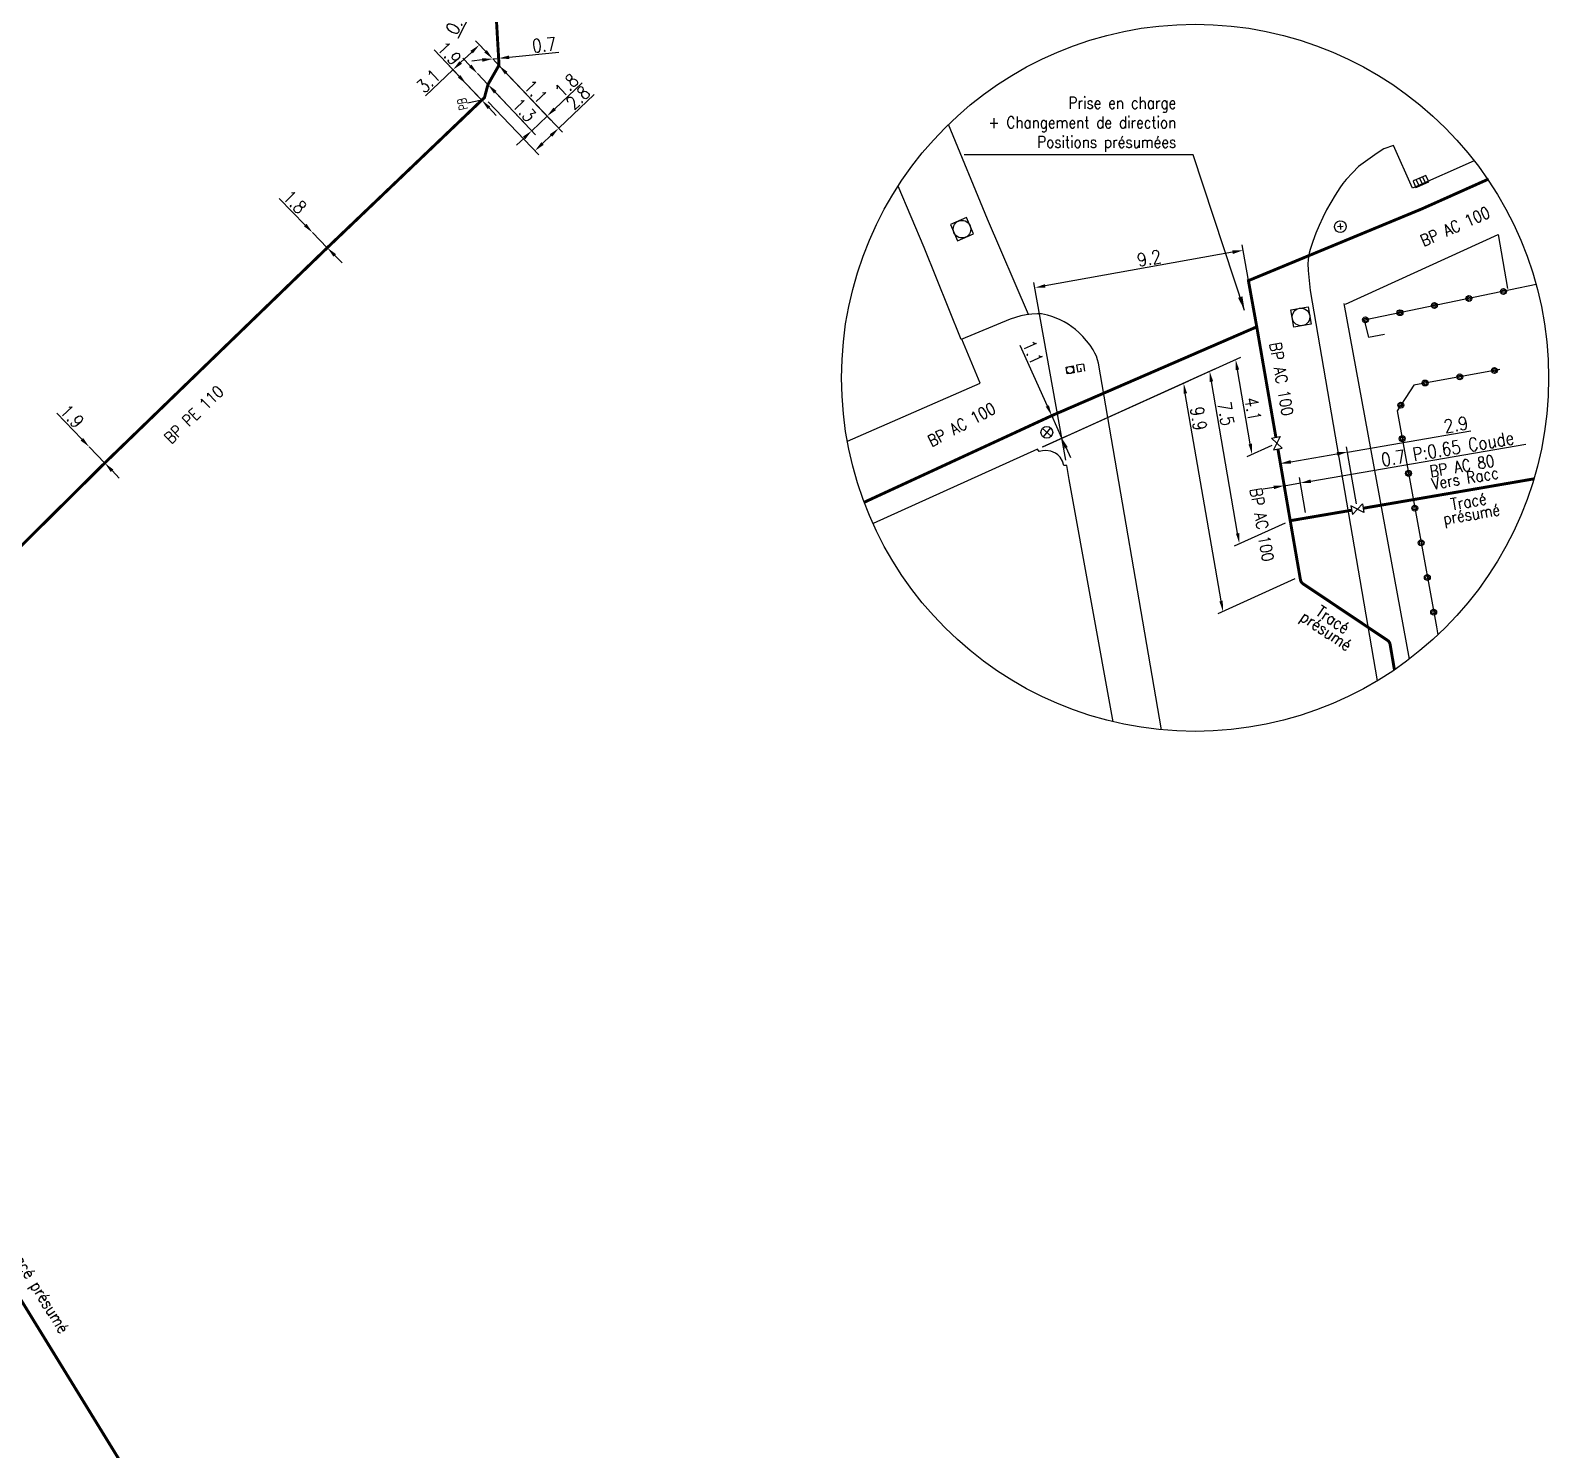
# Model space of a CAD drawing. Header units: millimetres. Extents: x 185000 to 186000, y 127990 to 129010.
# Drawn here: x 185651.7 to 185780.9, y 128510.6 to 128631.4 of the extents above; entities that cross this region are included whole.
import ezdxf
from ezdxf.enums import TextEntityAlignment as Align

# ---------------------------------------------------------------- set-up
doc = ezdxf.new("R2010")
doc.units = ezdxf.units.MM
doc.header["$PDMODE"] = 34
doc.linetypes.add('L_25_PE', pattern=[2000, 1000, 1000])
doc.layers.get('0').update_dxf_attribs({"linetype": 'CONTINUOUS'})
doc.layers.get('DEFPOINTS').update_dxf_attribs({"linetype": 'CONTINUOUS'})
for name, color, linetype in [('L_150', 1, 'CONTINUOUS'), ('L_340', 7, 'CONTINUOUS'), ('L_900', 7, 'CONTINUOUS')]:
    doc.layers.add(name, color=color, linetype=linetype)
doc.styles.add('G_ROMANS', font='ROMANS.SHX', dxfattribs={"width": 0.75})
doc.styles.get("Standard").update_dxf_attribs({"font": 'romans.shx', "width": 0.85})
doc.dimstyles.get("Standard").update_dxf_attribs({"dimtxt": 1.5, "dimasz": 1.2, "dimexe": 0.625, "dimexo": 0.625, "dimgap": 0.25, "dimtad": 1, "dimdec": 1, "dimzin": 0, "dimdsep": 46, "dimtxsty": 'Standard', "dimcen": -0.5, "dimadec": 0, "dimazin": 0, "dimtfac": 1, "dimtdec": 1, "dimtmove": 0, "dimatfit": 3, "dimfxl": 0, "dimtolj": 1, "dimtzin": 0, "dimarcsym": 0})

# ---------------------------------------------------------------- blocks, each defined once
blk = doc.blocks.new('*D919')
at = {"layer": 'DEFPOINTS', "color": 0, "linetype": 'Continuous', "transparency": 16777216}
for p in [(185691.04, 128628.96), (185690.63, 128626.78), (185695.66, 128624.09)]:
    blk.add_point(p, dxfattribs=at)
at = {"layer": 'L_150', "color": 0, "linetype": 'Continuous', "lineweight": -2, "transparency": 16777216}
for p, q in [((185691.37, 128628.62), (185695.98, 128623.75)), ((185696.31, 128624.71), (185698.65, 128626.93)), ((185690.96, 128626.44), (185694.68, 128622.51)), ((185694.36, 128622.85), (185695.66, 128624.09)), ((185693.7, 128622.23), (185693.05, 128621.61))]:
    blk.add_line(p, q, dxfattribs=at)
at = {"layer": 'L_150', "color": 0, "linetype": 'Continuous', "transparency": 16777216}
for points in [[(185696.21, 128624.82), (185696.42, 128624.6), (185695.66, 128624.09)], [(185693.6, 128622.34), (185693.81, 128622.13), (185694.36, 128622.85)]]:
    blk.add_solid(points, dxfattribs=at)
at = {"layer": 'L_150', "color": 0, "linetype": 'Continuous', "transparency": 16777216, "insert": (185697.32, 128626.7), "char_height": 1.125, "attachment_point": 5, "rotation": 43.5066}
blk.add_mtext('\\A1;1.8', dxfattribs=at)
blk = doc.blocks.new('*D920')
at = {"layer": 'DEFPOINTS', "color": 0, "linetype": 'Continuous', "transparency": 16777216}
for p in [(185691.05, 128628.95), (185690.33, 128625.66), (185696.65, 128623.06)]:
    blk.add_point(p, dxfattribs=at)
at = {"layer": 'L_150', "color": 0, "linetype": 'Continuous', "lineweight": -2, "transparency": 16777216}
for p, q in [((185691.38, 128628.61), (185696.97, 128622.72)), ((185696.65, 128623.06), (185699.68, 128625.94)), ((185690.65, 128625.32), (185694.95, 128620.8)), ((185695.28, 128621.76), (185695.99, 128622.44))]:
    blk.add_line(p, q, dxfattribs=at)
at = {"layer": 'L_150', "color": 0, "linetype": 'Continuous', "transparency": 16777216}
for points in [[(185695.89, 128622.55), (185696.1, 128622.33), (185696.65, 128623.06)], [(185695.17, 128621.87), (185695.38, 128621.65), (185694.63, 128621.14)]]:
    blk.add_solid(points, dxfattribs=at)
at = {"layer": 'L_150', "color": 0, "linetype": 'Continuous', "transparency": 16777216, "insert": (185698.3, 128625.66), "char_height": 1.125, "attachment_point": 5, "rotation": 43.5066}
blk.add_mtext('\\A1;2.8', dxfattribs=at)
blk = doc.blocks.new('*D921')
at = {"layer": 'DEFPOINTS', "color": 0, "linetype": 'Continuous', "transparency": 16777216}
for p in [(185689.74, 128627.72), (185689.74, 128627.72), (185690.63, 128626.78)]:
    blk.add_point(p, dxfattribs=at)
at = {"layer": 'L_150', "color": 0, "linetype": 'Continuous', "lineweight": -2, "transparency": 16777216}
for p, q in [((185689.12, 128628.37), (185688.5, 128629.02)), ((185689.74, 128627.72), (185690.63, 128626.78)), ((185691.25, 128626.12), (185693.94, 128623.29))]:
    blk.add_line(p, q, dxfattribs=at)
at = {"layer": 'L_150', "color": 0, "linetype": 'Continuous', "transparency": 16777216}
for points in [[(185689.23, 128628.47), (185689.01, 128628.27), (185689.74, 128627.72)], [(185691.36, 128626.23), (185691.14, 128626.02), (185690.63, 128626.78)]]:
    blk.add_solid(points, dxfattribs=at)
at = {"layer": 'L_150', "color": 0, "linetype": 'Continuous', "transparency": 16777216, "insert": (185693.71, 128624.62), "char_height": 1.125, "attachment_point": 5, "rotation": 313.5066}
blk.add_mtext('\\A1;1.3', dxfattribs=at)
blk = doc.blocks.new('*D924')
at = {"layer": 'DEFPOINTS', "color": 0, "linetype": 'Continuous', "transparency": 16777216}
for p in [(185690.28, 128635.09), (185690.28, 128635.09), (185690.42, 128635.35)]:
    blk.add_point(p, dxfattribs=at)
at = {"layer": 'L_150', "color": 0, "linetype": 'Continuous', "lineweight": -2, "transparency": 16777216}
for p, q in [((185690.82, 128636.16), (185691.23, 128636.96)), ((185690.42, 128635.35), (185690.28, 128635.09)), ((185689.88, 128634.28), (185688.07, 128630.69))]:
    blk.add_line(p, q, dxfattribs=at)
at = {"layer": 'L_150', "color": 0, "linetype": 'Continuous', "transparency": 16777216}
for points in [[(185690.69, 128636.23), (185690.96, 128636.09), (185690.42, 128635.35)], [(185689.74, 128634.35), (185690.01, 128634.22), (185690.28, 128635.09)]]:
    blk.add_solid(points, dxfattribs=at)
at = {"layer": 'L_150', "color": 0, "linetype": 'Continuous', "transparency": 16777216, "insert": (185687.93, 128632.09), "char_height": 1.125, "attachment_point": 5, "rotation": 63.2586}
blk.add_mtext('\\A1;0.3', dxfattribs=at)
blk = doc.blocks.new('*D85')
at = {"layer": 'DEFPOINTS', "color": 0, "linetype": 'Continuous', "transparency": 16777216}
for p in [(185691.04, 128628.96), (185691.04, 128628.96), (185691.56, 128628.41)]:
    blk.add_point(p, dxfattribs=at)
at = {"layer": 'L_150', "color": 0, "linetype": 'Continuous', "lineweight": -2, "transparency": 16777216}
for p, q in [((185690.42, 128629.61), (185689.8, 128630.26)), ((185691.04, 128628.96), (185691.56, 128628.41)), ((185692.18, 128627.76), (185694.84, 128624.96))]:
    blk.add_line(p, q, dxfattribs=at)
at = {"layer": 'L_150', "color": 0, "linetype": 'Continuous', "transparency": 16777216}
for points in [[(185690.53, 128629.71), (185690.32, 128629.51), (185691.04, 128628.96)], [(185692.29, 128627.86), (185692.07, 128627.65), (185691.56, 128628.41)]]:
    blk.add_solid(points, dxfattribs=at)
at = {"layer": 'L_150', "color": 0, "linetype": 'Continuous', "transparency": 16777216, "insert": (185694.7, 128626.19), "char_height": 1.125, "attachment_point": 5, "rotation": 313.5066}
blk.add_mtext('\\A1;1.1', dxfattribs=at)
blk = doc.blocks.new('*D86')
at = {"layer": 'DEFPOINTS', "color": 0, "linetype": 'Continuous', "transparency": 16777216}
for p in [(185691.04, 128628.96), (185691.04, 128628.96), (185691.54, 128629.01)]:
    blk.add_point(p, dxfattribs=at)
at = {"layer": 'L_150', "color": 0, "linetype": 'Continuous', "lineweight": -2, "transparency": 16777216}
for p, q in [((185692.44, 128629.1), (185696.67, 128629.53)), ((185690.15, 128628.87), (185689.25, 128628.78)), ((185691.04, 128628.96), (185691.54, 128629.01))]:
    blk.add_line(p, q, dxfattribs=at)
at = {"layer": 'L_150', "color": 0, "linetype": 'Continuous', "transparency": 16777216}
for points in [[(185692.42, 128629.25), (185692.45, 128628.95), (185691.54, 128629.01)], [(185690.13, 128629.02), (185690.16, 128628.72), (185691.04, 128628.96)]]:
    blk.add_solid(points, dxfattribs=at)
at = {"layer": 'L_150', "color": 0, "linetype": 'Continuous', "transparency": 16777216, "insert": (185695.41, 128630.16), "char_height": 1.125, "attachment_point": 5, "rotation": 5.8151}
blk.add_mtext('\\A1;0.7', dxfattribs=at)
blk = doc.blocks.new('*D134')
at = {"layer": 'DEFPOINTS', "color": 0, "linetype": 'Continuous', "transparency": 16777216}
for p in [(185656.69, 128595.94), (185656.69, 128595.94), (185658.01, 128594.57)]:
    blk.add_point(p, dxfattribs=at)
at = {"layer": 'L_150', "color": 0, "linetype": 'Continuous', "lineweight": -2, "transparency": 16777216}
for p, q in [((185656.07, 128596.59), (185653.93, 128598.82)), ((185658.01, 128594.57), (185656.69, 128595.94)), ((185658.63, 128593.92), (185659.25, 128593.27))]:
    blk.add_line(p, q, dxfattribs=at)
at = {"layer": 'L_150', "color": 0, "linetype": 'Continuous', "transparency": 16777216}
for points in [[(185656.18, 128596.69), (185655.96, 128596.48), (185656.69, 128595.94)], [(185658.74, 128594.02), (185658.52, 128593.81), (185658.01, 128594.57)]]:
    blk.add_solid(points, dxfattribs=at)
at = {"layer": 'L_150', "color": 0, "linetype": 'Continuous', "transparency": 16777216, "insert": (185655.23, 128598.55), "char_height": 1.125, "attachment_point": 5, "rotation": 313.7997}
blk.add_mtext('\\A1;1.9', dxfattribs=at)
blk = doc.blocks.new('*D135')
at = {"layer": 'DEFPOINTS', "color": 0, "linetype": 'Continuous', "transparency": 16777216}
for p in [(185675.7, 128614.18), (185675.7, 128614.18), (185676.95, 128612.89)]:
    blk.add_point(p, dxfattribs=at)
at = {"layer": 'L_150', "color": 0, "linetype": 'Continuous', "lineweight": -2, "transparency": 16777216}
for p, q in [((185675.07, 128614.82), (185672.87, 128617.07)), ((185676.95, 128612.89), (185675.7, 128614.18)), ((185677.58, 128612.25), (185678.21, 128611.61))]:
    blk.add_line(p, q, dxfattribs=at)
at = {"layer": 'L_150', "color": 0, "linetype": 'Continuous', "transparency": 16777216}
for points in [[(185675.18, 128614.93), (185674.96, 128614.72), (185675.7, 128614.18)], [(185677.69, 128612.35), (185677.48, 128612.14), (185676.95, 128612.89)]]:
    blk.add_solid(points, dxfattribs=at)
at = {"layer": 'L_150', "color": 0, "linetype": 'Continuous', "transparency": 16777216, "insert": (185674.19, 128616.79), "char_height": 1.125, "attachment_point": 5, "rotation": 314.3408}
blk.add_mtext('\\A1;1.8', dxfattribs=at)
blk = doc.blocks.new('*D136')
at = {"layer": 'DEFPOINTS', "color": 0, "linetype": 'Continuous', "transparency": 16777216}
for p in [(185689.9, 128630.16), (185691.04, 128628.96), (185690.1, 128625.45)]:
    blk.add_point(p, dxfattribs=at)
at = {"layer": 'L_340', "color": 0, "linetype": 'Continuous', "lineweight": -2, "transparency": 16777216}
for p, q in [((185689.25, 128629.54), (185688.3, 128628.65)), ((185690.72, 128629.3), (185689.58, 128630.5)), ((185687.65, 128628.03), (185685.31, 128625.81)), ((185689.78, 128625.79), (185687.33, 128628.37))]:
    blk.add_line(p, q, dxfattribs=at)
at = {"layer": 'L_340', "color": 0, "linetype": 'Continuous', "transparency": 16777216}
for points in [[(185689.14, 128629.65), (185689.35, 128629.44), (185689.9, 128630.16)], [(185688.2, 128628.76), (185688.41, 128628.54), (185687.65, 128628.03)]]:
    blk.add_solid(points, dxfattribs=at)
at = {"layer": 'L_340', "color": 0, "linetype": 'Continuous', "transparency": 16777216, "insert": (185685.56, 128627.08), "char_height": 1.125, "attachment_point": 5, "rotation": 43.5066}
blk.add_mtext('\\A1;3.1', dxfattribs=at)
blk = doc.blocks.new('*D137')
at = {"layer": 'DEFPOINTS', "color": 0, "linetype": 'Continuous', "transparency": 16777216}
for p in [(185688.8, 128626.82), (185688.8, 128626.82), (185690.1, 128625.45)]:
    blk.add_point(p, dxfattribs=at)
at = {"layer": 'L_340', "color": 0, "linetype": 'Continuous', "lineweight": -2, "transparency": 16777216}
for p, q in [((185688.18, 128627.48), (185686.04, 128629.72)), ((185690.1, 128625.45), (185688.8, 128626.82)), ((185688.46, 128626.5), (185688.46, 128626.5)), ((185690.72, 128624.79), (185691.34, 128624.14))]:
    blk.add_line(p, q, dxfattribs=at)
at = {"layer": 'L_340', "color": 0, "linetype": 'Continuous', "transparency": 16777216}
for points in [[(185688.28, 128627.58), (185688.07, 128627.37), (185688.8, 128626.82)], [(185690.83, 128624.9), (185690.61, 128624.69), (185690.1, 128625.45)]]:
    blk.add_solid(points, dxfattribs=at)
at = {"layer": 'L_340', "color": 0, "linetype": 'Continuous', "transparency": 16777216, "insert": (185687.34, 128629.44), "char_height": 1.125, "attachment_point": 5, "rotation": 313.5066}
blk.add_mtext('\\A1;1.9', dxfattribs=at)
blk = doc.blocks.new('L_340_13')
at = {"color": 0, "linetype": 'Continuous', "flags": 128}
blk.add_lwpolyline([(0, 0), (0, 1.25)], dxfattribs=at)
at = {"color": 0, "linetype": 'Continuous', "style": 'G_ROMANS', "width": 0.75}
blk.add_text('PB', height=0.75, dxfattribs=at).set_placement((0, 1.66), align=Align.MIDDLE)
at = {"color": 0, "linetype": 'Continuous', "width": 0.75, "flags": 3}
for tag, p in [('DEF_LEG', (0, -10)), ('DEF_COUP', (0, -12.5)), ('DEF_TYPE', (0, -15))]:
    blk.add_attdef(tag, text='', height=1.2, dxfattribs=at).set_placement(p, align=Align.MIDDLE)
blk = doc.blocks.new('L_300_09')
at = {"color": 0, "linetype": 'Continuous', "flags": 128}
blk.add_lwpolyline([(0.5, -0.38), (-0.5, 0.38), (-0.5, -0.38), (0.5, 0.38), (0.5, -0.38)], dxfattribs=at)
at = {"color": 0, "linetype": 'Continuous', "width": 0.75}
blk.add_attdef('NUM', text='', height=1, dxfattribs=at).set_placement((0, 1.69), align=Align.MIDDLE_CENTER)
at = {"color": 0, "linetype": 'Continuous', "width": 0.75, "flags": 3}
for tag, p in [('DEF_LEG', (0, -5)), ('DEF_COUP', (0, -7.5)), ('DEF_TYPE', (0, -10))]:
    blk.add_attdef(tag, text='', height=1.2, dxfattribs=at).set_placement(p, align=Align.MIDDLE)
blk = doc.blocks.new('t322o')
at = {"color": 0, "linetype": 'Continuous'}
for radius in [0.25, 0.15]:
    blk.add_circle((0, 0), radius, dxfattribs=at)
blk = doc.blocks.new('*D1401')
at = {"layer": 'DEFPOINTS', "color": 0, "linetype": 'Continuous', "transparency": 16777216}
for p in [(185738.62, 128598.6), (185737.41, 128595.75), (185739.48, 128596.68)]:
    blk.add_point(p, dxfattribs=at)
at = {"layer": 'L_900', "color": 0, "linetype": 'Continuous', "lineweight": -2, "transparency": 16777216}
for p, q in [((185738.25, 128599.42), (185735.92, 128604.58)), ((185739.48, 128596.68), (185738.62, 128598.6)), ((185737.84, 128595.94), (185739.91, 128596.88)), ((185739.85, 128595.86), (185740.22, 128595.04))]:
    blk.add_line(p, q, dxfattribs=at)
at = {"layer": 'L_900', "color": 0, "linetype": 'Continuous', "transparency": 16777216}
for points in [[(185738.38, 128599.48), (185738.11, 128599.36), (185738.62, 128598.6)], [(185739.98, 128595.92), (185739.71, 128595.8), (185739.48, 128596.68)]]:
    blk.add_solid(points, dxfattribs=at)
at = {"layer": 'L_900', "color": 0, "linetype": 'Continuous', "transparency": 16777216, "insert": (185737.01, 128603.99), "char_height": 1.125, "attachment_point": 5, "rotation": 294.2421}
blk.add_mtext('\\A1;1.1', dxfattribs=at)
blk = doc.blocks.new('*D1402')
at = {"layer": 'DEFPOINTS', "color": 0, "linetype": 'Continuous', "transparency": 16777216}
for p in [(185752.06, 128602.38), (185737.41, 128595.75), (185758.92, 128589.66)]:
    blk.add_point(p, dxfattribs=at)
at = {"layer": 'L_900', "color": 0, "linetype": 'Continuous', "lineweight": -2, "transparency": 16777216}
for p, q in [((185737.85, 128595.95), (185752.5, 128602.58)), ((185754.44, 128588.59), (185752.22, 128601.5)), ((185758.48, 128589.46), (185754.15, 128587.5))]:
    blk.add_line(p, q, dxfattribs=at)
at = {"layer": 'L_900', "color": 0, "linetype": 'Continuous', "transparency": 16777216}
for points in [[(185752.36, 128601.52), (185752.07, 128601.47), (185752.06, 128602.38)], [(185754.59, 128588.61), (185754.3, 128588.56), (185754.6, 128587.7)]]:
    blk.add_solid(points, dxfattribs=at)
at = {"layer": 'L_900', "color": 0, "linetype": 'Continuous', "transparency": 16777216, "insert": (185753.45, 128598.75), "char_height": 1.125, "attachment_point": 5, "rotation": 279.7889}
blk.add_mtext('\\A1;7.5', dxfattribs=at)
blk = doc.blocks.new('*D1403')
at = {"layer": 'DEFPOINTS', "color": 0, "linetype": 'Continuous', "transparency": 16777216}
for p in [(185754.27, 128603.38), (185737.41, 128595.75), (185757.78, 128596.26)]:
    blk.add_point(p, dxfattribs=at)
at = {"layer": 'L_900', "color": 0, "linetype": 'Continuous', "lineweight": -2, "transparency": 16777216}
for p, q in [((185737.85, 128595.95), (185754.71, 128603.58)), ((185755.51, 128596.19), (185754.43, 128602.5)), ((185757.34, 128596.06), (185755.23, 128595.1))]:
    blk.add_line(p, q, dxfattribs=at)
at = {"layer": 'L_900', "color": 0, "linetype": 'Continuous', "transparency": 16777216}
for points in [[(185754.57, 128602.52), (185754.28, 128602.47), (185754.27, 128603.38)], [(185755.66, 128596.22), (185755.37, 128596.16), (185755.67, 128595.3)]]:
    blk.add_solid(points, dxfattribs=at)
at = {"layer": 'L_900', "color": 0, "linetype": 'Continuous', "transparency": 16777216, "insert": (185755.76, 128599.15), "char_height": 1.125, "attachment_point": 5, "rotation": 279.7889}
blk.add_mtext('\\A1;4.1', dxfattribs=at)
blk = doc.blocks.new('*D1404')
at = {"layer": 'DEFPOINTS', "color": 0, "linetype": 'Continuous', "transparency": 16777216}
for p in [(185749.84, 128601.37), (185737.41, 128595.75), (185759.74, 128584.91)]:
    blk.add_point(p, dxfattribs=at)
at = {"layer": 'L_900', "color": 0, "linetype": 'Continuous', "lineweight": -2, "transparency": 16777216}
for p, q in [((185737.85, 128595.95), (185750.28, 128601.57)), ((185753.03, 128582.83), (185749.99, 128600.49)), ((185759.3, 128584.71), (185752.75, 128581.74))]:
    blk.add_line(p, q, dxfattribs=at)
at = {"layer": 'L_900', "color": 0, "linetype": 'Continuous', "transparency": 16777216}
for points in [[(185750.14, 128600.51), (185749.84, 128600.46), (185749.84, 128601.37)], [(185753.18, 128582.85), (185752.89, 128582.8), (185753.19, 128581.94)]]:
    blk.add_solid(points, dxfattribs=at)
at = {"layer": 'L_900', "color": 0, "linetype": 'Continuous', "transparency": 16777216, "insert": (185751.12, 128598.35), "char_height": 1.125, "attachment_point": 5, "rotation": 279.7889}
blk.add_mtext('\\A1;9.9', dxfattribs=at)
blk = doc.blocks.new('*D1405')
at = {"layer": 'DEFPOINTS', "color": 0, "linetype": 'Continuous', "transparency": 16777216}
for p in [(185758.07, 128594.52), (185764.64, 128590.64), (185758.92, 128589.66)]:
    blk.add_point(p, dxfattribs=at)
at = {"layer": 'L_900', "color": 0, "linetype": 'Continuous', "lineweight": -2, "transparency": 16777216}
for p, q in [((185763.79, 128595.5), (185774.3, 128597.3)), ((185764.56, 128591.1), (185763.71, 128595.96)), ((185758.84, 128590.12), (185757.99, 128594.98)), ((185758.96, 128594.67), (185762.9, 128595.35))]:
    blk.add_line(p, q, dxfattribs=at)
at = {"layer": 'L_900', "color": 0, "linetype": 'Continuous', "transparency": 16777216}
for points in [[(185758.94, 128594.82), (185758.99, 128594.52), (185758.07, 128594.52)], [(185762.88, 128595.5), (185762.93, 128595.2), (185763.79, 128595.5)]]:
    blk.add_solid(points, dxfattribs=at)
at = {"layer": 'L_900', "color": 0, "linetype": 'Continuous', "transparency": 16777216, "insert": (185773.02, 128597.84), "char_height": 1.125, "attachment_point": 5, "rotation": 9.7338}
blk.add_mtext('\\A1;2.9', dxfattribs=at)
blk = doc.blocks.new('*D1406')
at = {"layer": 'DEFPOINTS', "color": 0, "linetype": 'Continuous', "transparency": 16777216}
for p in [(185758.4, 128592.64), (185758.92, 128589.66), (185760.3, 128589.89)]:
    blk.add_point(p, dxfattribs=at)
at = {"layer": 'L_900', "color": 0, "linetype": 'Continuous', "lineweight": -2, "transparency": 16777216}
for p, q in [((185760.67, 128593.03), (185778.97, 128596.17)), ((185758.84, 128590.12), (185758.32, 128593.1)), ((185760.22, 128590.36), (185759.7, 128593.34)), ((185757.51, 128592.49), (185756.63, 128592.33)), ((185758.4, 128592.64), (185759.78, 128592.87))]:
    blk.add_line(p, q, dxfattribs=at)
at = {"layer": 'L_900', "color": 0, "linetype": 'Continuous', "transparency": 16777216}
for points in [[(185760.64, 128593.17), (185760.69, 128592.88), (185759.78, 128592.87)], [(185757.49, 128592.63), (185757.54, 128592.34), (185758.4, 128592.64)]]:
    blk.add_solid(points, dxfattribs=at)
at = {"layer": 'L_900', "color": 0, "linetype": 'Continuous', "transparency": 16777216, "insert": (185772.31, 128595.78), "char_height": 1.125, "attachment_point": 5, "rotation": 9.7338}
blk.add_mtext('\\A1;0.7 P:0.65 Coude', dxfattribs=at)
blk = doc.blocks.new('*D2459')
at = {"layer": 'DEFPOINTS', "color": 0, "linetype": 'Continuous', "transparency": 16777216}
for p in [(185737.17, 128609.48), (185756.07, 128606.16), (185739.9, 128594.36)]:
    blk.add_point(p, dxfattribs=at)
at = {"layer": 'L_900', "color": 0, "linetype": 'Continuous', "lineweight": -2, "transparency": 16777216}
for p, q in [((185754.01, 128612.51), (185738.06, 128609.64)), ((185755.99, 128606.62), (185754.82, 128613.13)), ((185739.81, 128594.82), (185737.09, 128609.94))]:
    blk.add_line(p, q, dxfattribs=at)
at = {"layer": 'L_900', "color": 0, "linetype": 'Continuous', "transparency": 16777216}
for points in [[(185753.99, 128612.66), (185754.04, 128612.36), (185754.9, 128612.67)], [(185738.03, 128609.79), (185738.09, 128609.49), (185737.17, 128609.48)]]:
    blk.add_solid(points, dxfattribs=at)
at = {"layer": 'L_900', "color": 0, "linetype": 'Continuous', "transparency": 16777216, "insert": (185746.91, 128612), "char_height": 1.125, "attachment_point": 5, "rotation": 10.2141}
blk.add_mtext('\\A1;9.2', dxfattribs=at)

msp = doc.modelspace()

# ---------------------------------------------------------------- linework, layer by layer
at = {"layer": 'L_150', "linetype": 'L_25_PE', "const_width": 0.25, "flags": 128}
msp.add_lwpolyline([(185564.87, 128606.57), (185565.52, 128604.62), (185565.88, 128603.5), (185567.15, 128602.83), (185570.32, 128601.13), (185571.08, 128599.59), (185574.08, 128597.99), (185585.42, 128591.86), (185591.29, 128588.84), (185602.01, 128582.95), (185612.1, 128578.09), (185620.4, 128573.67), (185628.66, 128569.27, 0.252128), (185630.87, 128569.28), (185632.88, 128570.63), (185635.23, 128572.88), (185636.14, 128573.39), (185636.14, 128573.39), (185638.58, 128575.91), (185642.28, 128579.33), (185642.28, 128579.33), (185647.07, 128583.72), (185658.01, 128594.57), (185676.95, 128612.89), (185690.1, 128625.45), (185690.33, 128625.66), (185690.63, 128626.78), (185691.56, 128628.41), (185691.54, 128629.01), (185691.36, 128632.09), (185690.58, 128635.13), (185690.42, 128635.35), (185689.1, 128636.14), (185685.67, 128638.17), (185680.44, 128640.79), (185675.62, 128643.23), (185670.47, 128645.28), (185665.29, 128647.95), (185662.48, 128649.55), (185659.58, 128650.96), (185652.23, 128654.78), (185647.23, 128657.35), (185642.42, 128659.95), (185636.98, 128662.88), (185625.24, 128668.91), (185618.45, 128672.67), (185615.03, 128674.47), (185610.93, 128676.51), (185605.86, 128674.83), (185600.58, 128673.82), (185600.58, 128673.82), (185598.85, 128672.49), (185597.59, 128670.04), (185594.6, 128664.22), (185592.3, 128659.82), (185589.92, 128655.26), (185586.18, 128647.74), (185582.74, 128641.2), (185579.21, 128634.23), (185575.73, 128627.33), (185572.04, 128620.56), (185568.61, 128613.75), (185566.1, 128608.96), (185564.87, 128606.57)], format="xyb", dxfattribs=at)
at = {"layer": 'L_150', "linetype": 'L_25_PE', "flags": 128}
msp.add_lwpolyline([(185628.14, 128550.46, 0.25, 0.25, 0), (185629.95, 128549.01, 0.25, 0.25, 0), (185632.83, 128546.52, 0.25, 0.25, 0), (185634.06, 128545.93, 0.25, 0.25, 0), (185635.84, 128545.08, 0.25, 0.25, 0), (185637.01, 128544.18, 0.25, 0.25, 0), (185637.93, 128543.14, 0.25, 0.25, 0), (185640.46, 128540.29, 0.25, 0.25, 0), (185659.21, 128509.8, 0.25, 0.25, 0), (185670.19, 128493.52, 0.25, 0.25, 0), (185686.5, 128467.97, 0.25, 0.25, 0), (185686.83, 128467.72, 0.25, 0.25, 0), (185687.1, 128467.35, 0.25, 0.25, 0), (185690.93, 128462.02, 0.25, 0.25, 0), (185699.88, 128448.77, 0.25, 0.25, 0), (185704.31, 128443.73, 0.25, 0.25, 0), (185704.31, 128443.73, 0.25, 0.25, 0), (185705.55, 128442.23, 0.25, 0.25, 0), (185708.26, 128438.95, 0.25, 0.25, 0), (185709.51, 128437.43, 0.25, 0.25, 0), (185711.41, 128435.13, 0.25, 0.25, 0), (185711.41, 128435.13, 0.25, 0.25, 0), (185711.41, 128435.13, 0, 0, 0)], format="xyseb", dxfattribs=at)
at = {"layer": 'L_900', "color": 252}
for p, q in [((185770.19, 128618.93), (185770.44, 128618.38)), ((185769.65, 128618.68), (185769.89, 128618.13)), ((185769.92, 128618.8), (185770.17, 128618.26)), ((185763.43, 128614.71), (185762.93, 128614.67)), ((185763.16, 128614.94), (185763.2, 128614.44)), ((185741.31, 128602.99), (185740.72, 128602.89)), ((185740.72, 128602.89), (185740.83, 128602.3)), ((185741.12, 128602.35), (185740.83, 128602.3)), ((185741.07, 128602.65), (185741.12, 128602.35)), ((185741.31, 128602.99), (185741.42, 128602.4))]:
    msp.add_line(p, q, dxfattribs=at)
for points in [[(185736.65, 128607.21), (185733.15, 128615.33), (185729.83, 128623.37)], [(185774.58, 128620.29), (185769.32, 128617.95), (185767.7, 128621.58), (185767.7, 128621.58), (185767.7, 128621.58), (185767.7, 128621.58), (185767.7, 128621.58), (185766.89, 128621.32), (185766.33, 128620.95), (185764.74, 128619.81), (185764.74, 128619.81), (185764.21, 128619.27), (185763.69, 128618.71), (185763.4, 128618.36), (185763.14, 128617.99), (185762.74, 128617.37), (185762.37, 128616.75), (185762.02, 128616.11), (185761.7, 128615.46), (185761.39, 128614.79), (185761.11, 128614.12), (185760.85, 128613.43), (185760.62, 128612.74), (185760.54, 128612.44), (185760.48, 128612.14), (185760.44, 128611.84), (185760.43, 128611.54), (185760.45, 128610.96), (185760.49, 128610.38), (185760.55, 128609.81), (185760.63, 128609.24), (185766.33, 128576.03)], [(185730.92, 128605.09), (185727.75, 128612.92), (185725.55, 128618.14)], [(185763.62, 128608.08), (185776.63, 128614.02), (185777.42, 128609.41)], [(185779.85, 128609.76), (185777.68, 128609.3), (185765.2, 128606.74), (185765.59, 128605.28), (185766.94, 128605.54)], [(185747.97, 128571.87), (185742.59, 128603.06), (185742.52, 128603.36), (185742.43, 128603.65), (185742.3, 128603.93), (185742.15, 128604.2), (185741.88, 128604.59), (185741.59, 128604.97), (185741.27, 128605.33), (185740.93, 128605.67), (185740.64, 128605.93), (185740.34, 128606.16), (185740.02, 128606.38), (185739.69, 128606.58), (185739.35, 128606.76), (185739, 128606.91), (185738.64, 128607.05), (185738.27, 128607.16), (185737.75, 128607.26), (185737.4, 128607.27), (185736.92, 128607.25), (185736.45, 128607.19), (185735.99, 128607.09), (185735.53, 128606.96), (185735.09, 128606.8), (185730.92, 128605.09)], [(185769.07, 128577.89), (185763.5, 128608.14)], [(185721.22, 128596.44), (185732.54, 128601.37), (185730.98, 128605.12)], [(185776.75, 128602.53), (185769.45, 128601.2), (185768.02, 128599.01), (185771.36, 128580.63), (185771.48, 128579.94)], [(185743.86, 128572.55), (185740.11, 128593.18), (185739.9, 128594.36), (185739.66, 128594.36), (185739.54, 128594.74), (185739.33, 128595.07), (185739.15, 128595.26), (185738.93, 128595.41), (185738.54, 128595.57), (185738.12, 128595.64), (185737.84, 128595.62), (185737.56, 128595.56), (185737.41, 128595.75), (185723.41, 128589.41)]]:
    msp.add_lwpolyline(points, dxfattribs=at)
for points in [[(185769.71, 128618.05), (185770.71, 128618.5), (185770.47, 128619.05), (185769.46, 128618.6), (185769.37, 128618.56), (185769.62, 128618.01)], [(185731.96, 128614.08), (185731.37, 128615.46), (185729.99, 128614.86), (185730.59, 128613.48)], [(185759.23, 128606.14), (185758.98, 128607.61), (185760.46, 128607.87), (185760.71, 128606.39)], [(185739.84, 128602.74), (185740.43, 128602.84), (185740.53, 128602.25), (185739.94, 128602.15)]]:
    msp.add_lwpolyline(points, close=True, dxfattribs=at)
at = {"layer": 'L_900', "color": 1, "linetype": 'Continuous', "ltscale": 0.5, "const_width": 0.25, "flags": 128}
for points in [[(185775.81, 128618.74), (185770.13, 128616.2), (185755.36, 128610.09), (185755.36, 128610.09), (185756.07, 128606.16), (185756.07, 128606.16), (185757.7, 128596.75)], [(185722.66, 128591.23), (185738.62, 128598.6), (185742.3, 128600.19), (185756.07, 128606.16)]]:
    msp.add_lwpolyline(points, dxfattribs=at)
at = {"layer": 'L_900', "color": 252, "linetype": 'Continuous', "flags": 128}
for points in [[(185737.82, 128597.5), (185738.58, 128596.86)], [(185738.52, 128597.56), (185737.88, 128596.8)]]:
    msp.add_lwpolyline(points, dxfattribs=at)
at = {"layer": 'L_900', "color": 1, "linetype": 'Continuous', "ltscale": 0.5, "const_width": 0.25, "flags": 128}
msp.add_lwpolyline([(185757.87, 128595.77), (185758.92, 128589.66), (185759.74, 128584.91), (185759.79, 128584.63, 0.205233), (185760, 128584.3), (185760.24, 128584.14), (185767.21, 128579.47, -0.205629), (185767.42, 128579.14), (185767.79, 128576.97)], format="xyb", dxfattribs=at)
at = {"layer": 'L_900', "linetype": 'Continuous', "ltscale": 0.5, "const_width": 0.25, "flags": 128}
for points in [[(185765.13, 128590.72), (185779.66, 128593.22)], [(185758.92, 128589.66), (185764.14, 128590.55)]]:
    msp.add_lwpolyline(points, dxfattribs=at)
at = {"layer": 'L_900'}
msp.add_circle((185750.82, 128601.82), 30.09, dxfattribs=at)
at = {"layer": 'L_900', "color": 252, "linetype": 'Continuous'}
msp.add_circle((185738.2, 128597.18), 0.5, dxfattribs=at)
at = {"layer": 'L_900', "color": 252}
for centre, major_axis in [((185730.98, 128614.47), (-0.697, 0.276)), ((185763.18, 128614.69), (0.322, 0.382)), ((185759.84, 128607), (0.433, 0.612)), ((185740.18, 128602.49), (0.173, 0.245))]:
    msp.add_ellipse(centre, major_axis=major_axis, ratio=1, start_param=3.926991, end_param=10.210176, dxfattribs=at)

# ---------------------------------------------------------------- block references
at = {"layer": 'L_340', "rotation": 101.7726893129678}
msp.add_blockref('L_340_13', (185690.1, 128625.45), dxfattribs=at)
at = {"layer": 'L_900', "color": 252}
for p, rotation in [((185774.13, 128608.57), 191.6035548831829), ((185777.07, 128609.17), 191.6035548831829), ((185768.26, 128607.36), 191.6035548831829), ((185771.19, 128607.97), 191.6035548831829), ((185765.32, 128606.76), 191.6035548831829), ((185773.35, 128601.91), 190.298604143939), ((185776.3, 128602.45), 190.298604143939), ((185770.4, 128601.38), 190.298604143939), ((185768.34, 128599.5), 236.8578619149592), ((185768.45, 128596.64), 280.2986041438818), ((185768.99, 128593.69), 280.2986041438818), ((185769.52, 128590.73), 280.2986041438818), ((185770.06, 128587.78), 280.2986041438818), ((185770.59, 128584.83), 280.2986041438818), ((185771.13, 128581.88), 280.2986041438818)]:
    msp.add_blockref('t322o', p, dxfattribs=dict(at, rotation=rotation))
at = {"layer": 'L_900', "ltscale": 0.5}
for p, rotation in [((185757.78, 128596.26), 99.73581100553818), ((185764.64, 128590.64), 9.73375397152878)]:
    msp.add_blockref('L_300_09', p, dxfattribs=dict(at, rotation=rotation))

# ---------------------------------------------------------------- texts
at = {"layer": 'L_150', "linetype": 'Continuous', "width": 0.85}
for s, rotation, p in [('BP PE 110', 43.9423, (185665.6, 128598.69)), ('BP PE 110 Tracé présumé', 301.589, (185650.43, 128527.14))]:
    msp.add_text(s, height=1, rotation=rotation, dxfattribs=at).set_placement(p, align=Align.MIDDLE)
at = {"layer": 'L_900', "color": 1, "linetype": 'Continuous', "width": 0.85}
for s, rotation, p in [('BP AC 100', 24.0287, (185772.96, 128614.7)), ('BP AC 100', 279.7889, (185758.18, 128601.72)), ('BP AC 100', 28.1344, (185730.95, 128597.84)), ('BP AC 100', 279.7889, (185756.52, 128589.32)), ('présumé', 326.1806, (185761.88, 128580.15)), ('Tracé', 326.1806, (185762.55, 128581.25))]:
    msp.add_text(s, height=1, rotation=rotation, dxfattribs=at).set_placement(p, align=Align.MIDDLE)
at = {"layer": 'L_900', "linetype": 'Continuous', "width": 0.85}
for s, p in [('BP AC 80', (185773.54, 128594.31)), ('Vers Racc', (185773.8, 128593.28)), ('Tracé', (185774.1, 128591.3)), ('présumé', (185774.38, 128590.06))]:
    msp.add_text(s, height=1, rotation=9.7338, dxfattribs=at).set_placement(p, align=Align.MIDDLE)
at = {"layer": 'L_900', "color": 1, "linetype": 'Continuous', "insert": (185749.22, 128623.39), "char_height": 1, "attachment_point": 6}
msp.add_mtext('Prise en charge\\P+ Changement de direction\\PPositions présumées', dxfattribs=at)

# ---------------------------------------------------------------- dimensions: what is measured, and where the dimension line sits
at = {"layer": 'L_150', "linetype": 'Continuous'}
for base, p1, p2, angle, picture, middle in [((185690.28, 128635.09), (185690.42, 128635.35), (185690.28, 128635.09), 63.2586, '*D924', (185688.6, 128631.75)), ((185689.74, 128627.72), (185690.63, 128626.78), (185689.74, 128627.72), 313.5066, '*D921', (185693.17, 128624.11)), ((185696.65, 128623.06), (185690.33, 128625.66), (185691.05, 128628.95), 223.5066, '*D920', (185698.82, 128625.12)), ((185695.66, 128624.09), (185690.63, 128626.78), (185691.04, 128628.96), 223.5066, '*D919', (185697.83, 128626.15)), ((185675.7, 128614.18), (185676.95, 128612.89), (185675.7, 128614.18), 314.3408, '*D135', (185673.66, 128616.27)), ((185656.69, 128595.94), (185658.01, 128594.57), (185656.69, 128595.94), 313.7997, '*D134', (185654.69, 128598.03))]:
    dim = msp.add_linear_dim(base=base, p1=p1, p2=p2, angle=angle, dimstyle='Standard', override={"dimscale": 0.75}, dxfattribs=at)
    dim.commit()
    dim.dimension.update_dxf_attribs({"geometry": picture, "text_midpoint": middle, "dimtype": 160})
for p1, angle, text, picture, middle in [((185691.54, 128629.01), 5.8151, '0.7', '*D86', (185695.48, 128629.41)), ((185691.56, 128628.41), 313.5066, '1.1', '*D85', (185694.16, 128625.67))]:
    dim = msp.add_linear_dim(base=(185691.04, 128628.96), p1=p1, p2=(185691.04, 128628.96), angle=angle, text=text, dimstyle='Standard', override={"dimscale": 0.75}, dxfattribs=at)
    dim.commit()
    dim.dimension.update_dxf_attribs({"geometry": picture, "text_midpoint": middle, "dimtype": 160})
at = {"layer": 'L_340', "linetype": 'Continuous'}
for base, p2, angle, picture, middle in [((185688.8, 128626.82), (185688.8, 128626.82), 313.5066, '*D137', (185686.8, 128628.93)), ((185689.9, 128630.16), (185691.04, 128628.96), 223.5066, '*D136', (185686.08, 128626.54))]:
    dim = msp.add_linear_dim(base=base, p1=(185690.1, 128625.45), p2=p2, angle=angle, dimstyle='Standard', override={"dimscale": 0.75}, dxfattribs=at)
    dim.commit()
    dim.dimension.update_dxf_attribs({"geometry": picture, "text_midpoint": middle, "dimtype": 160})
at = {"layer": 'L_900', "color": 1, "linetype": 'Continuous'}
for base, p1, p2, angle, text, override, picture, middle in [((185737.17, 128609.48), (185756.07, 128606.16), (185739.9, 128594.36), 10.2141, '9.2', {"dimscale": 0.75, "dimatfit": 0}, '*D2459', (185747.05, 128611.26)), ((185739.48, 128596.68), (185738.62, 128598.6), (185737.41, 128595.75), 114.2421, '1.1', {"dimscale": 0.75, "dimatfit": 0}, '*D1401', (185736.33, 128603.68)), ((185749.84, 128601.37), (185759.74, 128584.91), (185737.41, 128595.75), 279.7889, '9.9', {"dimscale": 0.75, "dimatfit": 0}, '*D1404', (185750.38, 128598.22)), ((185758.4, 128592.64), (185760.3, 128589.89), (185758.92, 128589.66), 9.7338, '0.7 P:0.65 Coude', {"dimscale": 0.75}, '*D1406', (185772.44, 128595.05))]:
    dim = msp.add_linear_dim(base=base, p1=p1, p2=p2, angle=angle, text=text, dimstyle='Standard', override=override, dxfattribs=at)
    dim.commit()
    dim.dimension.update_dxf_attribs({"geometry": picture, "text_midpoint": middle, "dimtype": 160})
at = {"layer": 'L_900', "linetype": 'Continuous'}
for base, p1, p2, angle, text, override, picture, middle in [((185754.27, 128603.38), (185757.78, 128596.26), (185737.41, 128595.75), 279.7889, '4.1', {"dimscale": 0.75, "dimatfit": 0}, '*D1403', (185755.03, 128599.03)), ((185752.06, 128602.38), (185758.92, 128589.66), (185737.41, 128595.75), 279.7889, '7.5', {"dimscale": 0.75, "dimatfit": 0}, '*D1402', (185752.71, 128598.63)), ((185758.07, 128594.52), (185764.64, 128590.64), (185758.92, 128589.66), 9.7338, '2.9', {"dimscale": 0.75}, '*D1405', (185773.15, 128597.1))]:
    dim = msp.add_linear_dim(base=base, p1=p1, p2=p2, angle=angle, text=text, dimstyle='Standard', override=override, dxfattribs=at)
    dim.commit()
    dim.dimension.update_dxf_attribs({"geometry": picture, "text_midpoint": middle, "dimtype": 160})

# ---------------------------------------------------------------- leaders
at = {"layer": 'L_900', "color": 1, "linetype": 'Continuous', "annotation_type": 0, "has_hookline": 1, "hookline_direction": 1, "text_width": 18.05}
msp.add_leader([(185755.04, 128607.55), (185750.67, 128620.81), (185749.47, 128620.81)], dimstyle='Standard', dxfattribs=at)

doc.saveas('drawing.dxf')
